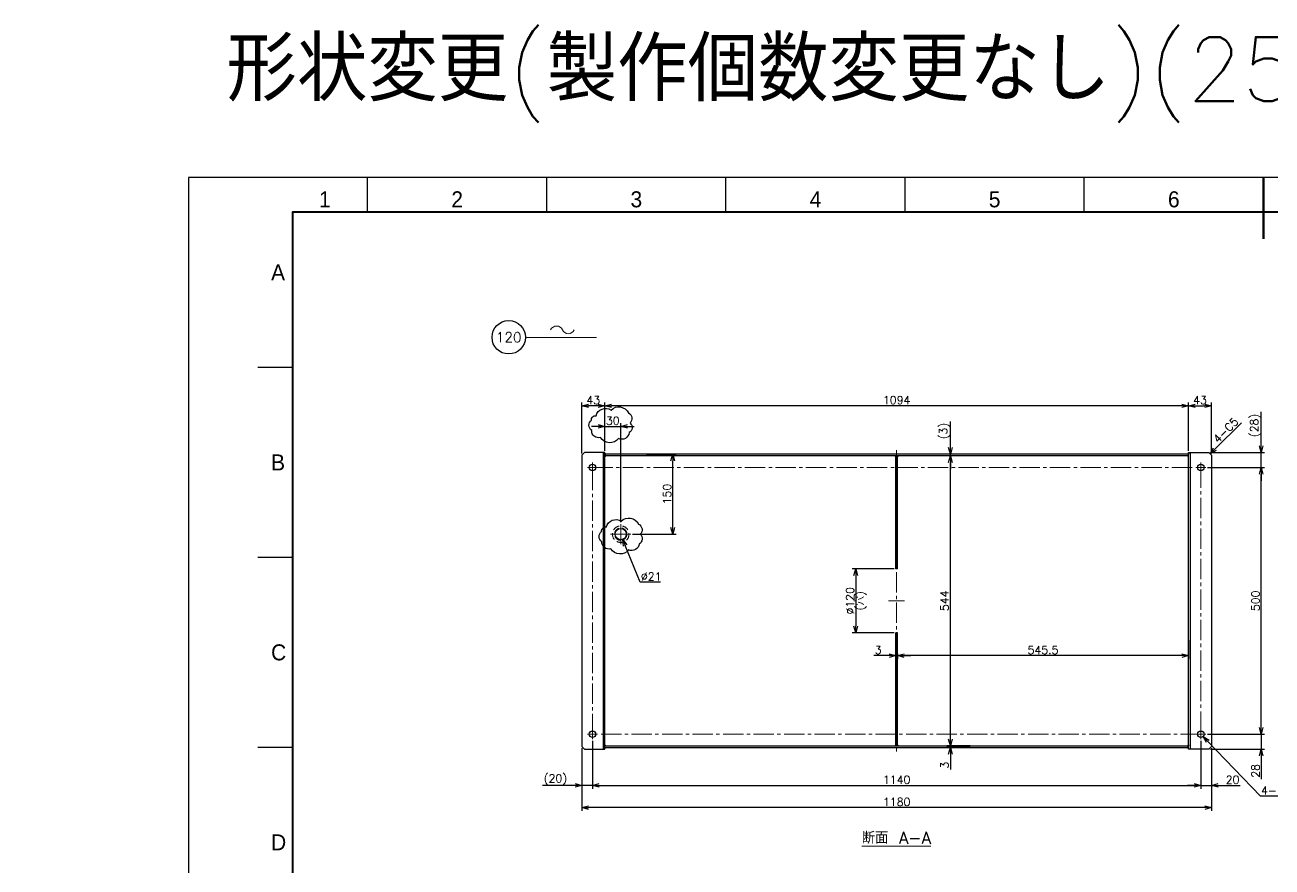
# Model space of a CAD drawing. Header units: millimetres. Extents: x 0 to 8669, y -24 to 3134.
# Drawn here: x 4335 to 6671, y 1556 to 3134 of the extents above; entities that cross this region are included whole.
import ezdxf
from ezdxf import colors
from ezdxf.entities.mleader import LeaderData, LeaderLine
from ezdxf.enums import TextEntityAlignment as Align
from ezdxf.math import Vec2, Vec3

# ---------------------------------------------------------------- set-up
doc = ezdxf.new("R2010")
doc.units = ezdxf.units.MM
doc.header["$LTSCALE"] = 2
doc.header["$PDMODE"] = 99
doc.header["$PDSIZE"] = 1
doc.linetypes.add('CENTER2', pattern=[28.575, 19.05, -3.175, 3.175, -3.175])
doc.linetypes.add('HIDDEN', pattern=[9.525, 6.35, -3.175])
for name, color, linetype, lineweight in [('04_HIDDEN', 2, 'HIDDEN', 13), ('05_CENTER', 4, 'CENTER2', 13), ('08_DIM', 3, 'Continuous', 13), ('99_図枠', 7, 'Continuous', 40)]:
    doc.layers.add(name, color=color, linetype=linetype, lineweight=lineweight)
doc.styles.add('KSS_TXT', font='txt.shx', dxfattribs={"bigfont": 'extfont2.shx'})
doc.styles.get("Standard").update_dxf_attribs({"font": 'txt.shx', "bigfont": 'extfont2.shx'})
doc.styles.add('表題用', font='MS PGothic.ttf')
doc.dimstyles.new('KSS_DIM', dxfattribs={"dimscale": 5, "dimtxt": 3, "dimasz": 2.5, "dimexe": 1.25, "dimexo": 0.625, "dimtad": 1, "dimdsep": 46, "dimtxsty": 'KSS_TXT', "dimblk": 'OPEN30', "dimcen": 0, "dimazin": 2, "dimtfac": 0.75, "dimtmove": 0, "dimatfit": 3, "dimldrblk": 'OPEN30', "dimfxl": 1.25, "dimtolj": 1, "dimarcsym": 0})
doc.dimstyles.new('KSS_DIM$3', dxfattribs={"dimscale": 5, "dimtxt": 3, "dimasz": 2.5, "dimexe": 1.25, "dimexo": 0.625, "dimtad": 1, "dimtih": 1, "dimtoh": 1, "dimdsep": 46, "dimtxsty": 'KSS_TXT', "dimblk": 'OPEN30', "dimcen": 0, "dimazin": 2, "dimtfac": 0.75, "dimtofl": 0, "dimtmove": 0, "dimatfit": 3, "dimldrblk": 'OPEN30', "dimfxl": 1.25, "dimtolj": 1, "dimarcsym": 0})

# ---------------------------------------------------------------- blocks, each defined once
blk = doc.blocks.new('_Open30')
at = {"color": 0, "linetype": 'ByBlock', "lineweight": -2}
for p, q in [((-1, 0.27), (0, 0)), ((0, 0), (-1, -0.27)), ((0, 0), (-1, 0))]:
    blk.add_line(p, q, dxfattribs=at)
blk = doc.blocks.new('*D252')
at = {"layer": '08_DIM', "color": 0, "lineweight": -2, "transparency": 16777216}
for p, q in [((6515, 1980.9), (6515, 1945.6)), ((5969.5, 1955.2), (5969.5, 1945.6)), ((6502.5, 1951.9), (5982, 1951.9))]:
    blk.add_line(p, q, dxfattribs=at)
at = {"layer": 'Defpoints', "color": 0, "transparency": 16777216}
for p in [(6515, 1984), (5969.5, 1958.4), (5969.5, 1951.9)]:
    blk.add_point(p, dxfattribs=at)
at = {"layer": '08_DIM', "color": 0, "lineweight": -2, "transparency": 16777216, "xscale": 12.5, "yscale": 12.5, "zscale": 12.5, "rotation": 180}
blk.add_blockref('_Open30', (5969.5, 1951.9), dxfattribs=at)
at = {"layer": '08_DIM', "color": 0, "lineweight": -2, "transparency": 16777216, "xscale": 12.5, "yscale": 12.5, "zscale": 12.5}
blk.add_blockref('_Open30', (6515, 1951.9), dxfattribs=at)
at = {"layer": '08_DIM', "color": 0, "transparency": 16777216, "insert": (6242.2, 1962.5), "char_height": 15, "attachment_point": 5, "style": 'KSS_TXT'}
blk.add_mtext('\\A1;545.5', dxfattribs=at)
blk = doc.blocks.new('*D253')
at = {"layer": '08_DIM', "color": 0, "lineweight": -2, "transparency": 16777216}
for p, q in [((5954, 1951.9), (5925.2, 1951.9)), ((5966.5, 1931.6), (5966.5, 1958.1)), ((5969.5, 1951.9), (5966.5, 1951.9)), ((5969.5, 1920.9), (5969.5, 1958.1)), ((5982, 1951.9), (5994.5, 1951.9))]:
    blk.add_line(p, q, dxfattribs=at)
at = {"layer": 'Defpoints', "color": 0, "transparency": 16777216}
for p in [(5966.5, 1951.9), (5966.5, 1928.5), (5969.5, 1917.8)]:
    blk.add_point(p, dxfattribs=at)
at = {"layer": '08_DIM', "color": 0, "lineweight": -2, "transparency": 16777216, "xscale": 12.5, "yscale": 12.5, "zscale": 12.5}
blk.add_blockref('_Open30', (5966.5, 1951.9), dxfattribs=at)
at = {"layer": '08_DIM', "color": 0, "lineweight": -2, "transparency": 16777216, "xscale": 12.5, "yscale": 12.5, "zscale": 12.5, "rotation": 180}
blk.add_blockref('_Open30', (5969.5, 1951.9), dxfattribs=at)
at = {"layer": '08_DIM', "color": 0, "transparency": 16777216, "insert": (5933.4, 1962.5), "char_height": 15, "attachment_point": 5, "style": 'KSS_TXT'}
blk.add_mtext('\\A1;3', dxfattribs=at)
blk = doc.blocks.new('*D254')
at = {"layer": '08_DIM', "color": 0, "lineweight": -2, "transparency": 16777216}
for p, q in [((5963.4, 2114.7), (5884.9, 2114.7)), ((5891.2, 2102.2), (5891.2, 2007.2)), ((5963.4, 1994.7), (5884.9, 1994.7))]:
    blk.add_line(p, q, dxfattribs=at)
at = {"layer": 'Defpoints', "color": 0, "transparency": 16777216}
for p in [(5966.5, 2114.7), (5891.2, 1994.7), (5966.5, 1994.7)]:
    blk.add_point(p, dxfattribs=at)
at = {"layer": '08_DIM', "color": 0, "lineweight": -2, "transparency": 16777216, "xscale": 12.5, "yscale": 12.5, "zscale": 12.5}
for p, rotation in [((5891.2, 2114.7), 90), ((5891.2, 1994.7), 270)]:
    blk.add_blockref('_Open30', p, dxfattribs=dict(at, rotation=rotation))
at = {"layer": '08_DIM', "color": 0, "transparency": 16777216, "char_height": 15, "attachment_point": 5, "rotation": 90, "style": 'KSS_TXT'}
for s, insert in [('\\A1;%%C120', (5880.6, 2054.7)), ('\\A1;(穴)', (5901.8, 2054.7))]:
    blk.add_mtext(s, dxfattribs=dict(at, insert=insert))
blk = doc.blocks.new('*D265')
at = {"layer": '08_DIM', "color": 0, "lineweight": -2, "transparency": 16777216}
blk.add_line((6564.3, 2339), (6613.9, 2388.5), dxfattribs=at)
at = {"layer": 'Defpoints', "color": 0, "transparency": 16777216}
for p in [(6666.3, 2441), (6666.3, 2441), (6555.5, 2330.2)]:
    blk.add_point(p, dxfattribs=at)
at = {"layer": '08_DIM', "color": 0, "lineweight": -2, "transparency": 16777216, "xscale": 12.5, "yscale": 12.5, "zscale": 12.5, "rotation": 225}
blk.add_blockref('_Open30', (6555.5, 2330.2), dxfattribs=at)
at = {"layer": '08_DIM', "color": 0, "transparency": 16777216, "insert": (6584.7, 2374.4), "char_height": 15, "attachment_point": 5, "rotation": 45, "style": 'KSS_TXT'}
blk.add_mtext('\\A1;4-C5', dxfattribs=at)
blk = doc.blocks.new('*D258')
at = {"layer": '08_DIM', "color": 0, "lineweight": -2, "transparency": 16777216}
for p, q in [((6068.6, 2342.2), (6068.6, 2390.9)), ((6105.6, 2329.7), (6062.3, 2329.7)), ((6105.6, 2326.7), (6062.3, 2326.7)), ((6068.6, 2326.7), (6068.6, 2329.7)), ((6068.6, 2314.2), (6068.6, 2301.7))]:
    blk.add_line(p, q, dxfattribs=at)
at = {"layer": 'Defpoints', "color": 0, "transparency": 16777216}
for p in [(6068.6, 2329.7), (6108.7, 2329.7), (6108.7, 2326.7)]:
    blk.add_point(p, dxfattribs=at)
at = {"layer": '08_DIM', "color": 0, "lineweight": -2, "transparency": 16777216, "xscale": 12.5, "yscale": 12.5, "zscale": 12.5}
for p, rotation in [((6068.6, 2329.7), 270), ((6068.6, 2326.7), 90)]:
    blk.add_blockref('_Open30', p, dxfattribs=dict(at, rotation=rotation))
at = {"layer": '08_DIM', "color": 0, "transparency": 16777216, "insert": (6057.9, 2372.8), "char_height": 15, "attachment_point": 5, "rotation": 90, "style": 'KSS_TXT'}
blk.add_mtext('\\A1;(3)', dxfattribs=at)
blk = doc.blocks.new('*D259')
at = {"layer": '08_DIM', "color": 0, "lineweight": -2, "transparency": 16777216}
for p, q in [((6068.6, 1795.2), (6068.6, 1807.7)), ((6105.6, 1782.7), (6062.3, 1782.7)), ((6105.6, 1779.7), (6062.3, 1779.7)), ((6068.6, 1782.7), (6068.6, 1779.7)), ((6068.6, 1767.2), (6068.6, 1738.4))]:
    blk.add_line(p, q, dxfattribs=at)
at = {"layer": 'Defpoints', "color": 0, "transparency": 16777216}
for p in [(6068.6, 1779.7), (6108.7, 1782.7), (6108.7, 1779.7)]:
    blk.add_point(p, dxfattribs=at)
at = {"layer": '08_DIM', "color": 0, "lineweight": -2, "transparency": 16777216, "xscale": 12.5, "yscale": 12.5, "zscale": 12.5}
for p, rotation in [((6068.6, 1782.7), 270), ((6068.6, 1779.7), 90)]:
    blk.add_blockref('_Open30', p, dxfattribs=dict(at, rotation=rotation))
at = {"layer": '08_DIM', "color": 0, "transparency": 16777216, "insert": (6057.9, 1746.5), "char_height": 15, "attachment_point": 5, "rotation": 90, "style": 'KSS_TXT'}
blk.add_mtext('\\A1;3', dxfattribs=at)
blk = doc.blocks.new('*D260')
at = {"layer": '08_DIM', "color": 0, "lineweight": -2, "transparency": 16777216}
for p, q in [((6515, 2335.8), (6515, 2426.5)), ((6527.5, 2420.2), (6545.5, 2420.2)), ((6558, 2330.8), (6558, 2426.5))]:
    blk.add_line(p, q, dxfattribs=at)
at = {"layer": 'Defpoints', "color": 0, "transparency": 16777216}
for p in [(6558, 2420.2), (6515, 2332.7), (6558, 2327.7)]:
    blk.add_point(p, dxfattribs=at)
at = {"layer": '08_DIM', "color": 0, "lineweight": -2, "transparency": 16777216, "xscale": 12.5, "yscale": 12.5, "zscale": 12.5, "rotation": 180}
blk.add_blockref('_Open30', (6515, 2420.2), dxfattribs=at)
at = {"layer": '08_DIM', "color": 0, "lineweight": -2, "transparency": 16777216, "xscale": 12.5, "yscale": 12.5, "zscale": 12.5}
blk.add_blockref('_Open30', (6558, 2420.2), dxfattribs=at)
at = {"layer": '08_DIM', "color": 0, "transparency": 16777216, "insert": (6536.5, 2430.9), "char_height": 15, "attachment_point": 5, "style": 'KSS_TXT'}
blk.add_mtext('\\A1;43', dxfattribs=at)
blk = doc.blocks.new('*D261')
at = {"layer": '08_DIM', "color": 0, "lineweight": -2, "transparency": 16777216}
for p, q in [((6105.6, 2326.7), (6062.3, 2326.7)), ((6068.6, 1795.2), (6068.6, 2314.2)), ((6105.6, 1782.7), (6062.3, 1782.7))]:
    blk.add_line(p, q, dxfattribs=at)
at = {"layer": 'Defpoints', "color": 0, "transparency": 16777216}
for p in [(6068.6, 2326.7), (6108.7, 2326.7), (6108.7, 1782.7)]:
    blk.add_point(p, dxfattribs=at)
at = {"layer": '08_DIM', "color": 0, "lineweight": -2, "transparency": 16777216, "xscale": 12.5, "yscale": 12.5, "zscale": 12.5}
for p, rotation in [((6068.6, 2326.7), 90), ((6068.6, 1782.7), 270)]:
    blk.add_blockref('_Open30', p, dxfattribs=dict(at, rotation=rotation))
at = {"layer": '08_DIM', "color": 0, "transparency": 16777216, "insert": (6057.9, 2054.7), "char_height": 15, "attachment_point": 5, "rotation": 90, "style": 'KSS_TXT'}
blk.add_mtext('\\A1;544', dxfattribs=at)
blk = doc.blocks.new('*D262')
at = {"layer": '08_DIM', "color": 0, "lineweight": -2, "transparency": 16777216}
for p, q in [((5421, 2335.8), (5421, 2426.5)), ((6502.5, 2420.2), (5433.5, 2420.2)), ((6515, 2335.8), (6515, 2426.5))]:
    blk.add_line(p, q, dxfattribs=at)
at = {"layer": 'Defpoints', "color": 0, "transparency": 16777216}
for p in [(5421, 2420.2), (5421, 2332.7), (6515, 2332.7)]:
    blk.add_point(p, dxfattribs=at)
at = {"layer": '08_DIM', "color": 0, "lineweight": -2, "transparency": 16777216, "xscale": 12.5, "yscale": 12.5, "zscale": 12.5, "rotation": 180}
blk.add_blockref('_Open30', (5421, 2420.2), dxfattribs=at)
at = {"layer": '08_DIM', "color": 0, "lineweight": -2, "transparency": 16777216, "xscale": 12.5, "yscale": 12.5, "zscale": 12.5}
blk.add_blockref('_Open30', (6515, 2420.2), dxfattribs=at)
at = {"layer": '08_DIM', "color": 0, "transparency": 16777216, "insert": (5968, 2430.9), "char_height": 15, "attachment_point": 5, "style": 'KSS_TXT'}
blk.add_mtext('\\A1;1094', dxfattribs=at)
blk = doc.blocks.new('*D279')
at = {"layer": '08_DIM', "color": 0, "lineweight": -2, "transparency": 16777216}
for p, q in [((6550.5, 2304.7), (6657.3, 2304.7)), ((6651, 1817.2), (6651, 2292.2)), ((6550.5, 1804.7), (6657.3, 1804.7))]:
    blk.add_line(p, q, dxfattribs=at)
at = {"layer": 'Defpoints', "color": 0, "transparency": 16777216}
for p in [(6547.3, 2304.7), (6651, 2304.7), (6547.3, 1804.7)]:
    blk.add_point(p, dxfattribs=at)
at = {"layer": '08_DIM', "color": 0, "lineweight": -2, "transparency": 16777216, "xscale": 12.5, "yscale": 12.5, "zscale": 12.5}
for p, rotation in [((6651, 2304.7), 90), ((6651, 1804.7), 270)]:
    blk.add_blockref('_Open30', p, dxfattribs=dict(at, rotation=rotation))
at = {"layer": '08_DIM', "color": 0, "transparency": 16777216, "insert": (6640.4, 2054.7), "char_height": 15, "attachment_point": 5, "rotation": 90, "style": 'KSS_TXT'}
blk.add_mtext('\\A1;500', dxfattribs=at)
blk = doc.blocks.new('*D280')
at = {"layer": '08_DIM', "color": 0, "lineweight": -2, "transparency": 16777216}
for p, q in [((5398, 1792.2), (5398, 1702.4)), ((6538, 1792.2), (6538, 1702.4)), ((5410.5, 1708.6), (6525.5, 1708.6))]:
    blk.add_line(p, q, dxfattribs=at)
at = {"layer": 'Defpoints', "color": 0, "transparency": 16777216}
for p in [(5398, 1795.3), (6538, 1795.3), (6538, 1708.6)]:
    blk.add_point(p, dxfattribs=at)
at = {"layer": '08_DIM', "color": 0, "lineweight": -2, "transparency": 16777216, "xscale": 12.5, "yscale": 12.5, "zscale": 12.5, "rotation": 180}
blk.add_blockref('_Open30', (5398, 1708.6), dxfattribs=at)
at = {"layer": '08_DIM', "color": 0, "lineweight": -2, "transparency": 16777216, "xscale": 12.5, "yscale": 12.5, "zscale": 12.5}
blk.add_blockref('_Open30', (6538, 1708.6), dxfattribs=at)
at = {"layer": '08_DIM', "color": 0, "transparency": 16777216, "insert": (5968, 1719.3), "char_height": 15, "attachment_point": 5, "style": 'KSS_TXT'}
blk.add_mtext('\\A1;1140', dxfattribs=at)
blk = doc.blocks.new('*D281')
at = {"layer": '08_DIM', "color": 0, "lineweight": -2, "transparency": 16777216}
for p, q in [((6649.8, 1688.5), (6550.8, 1791.3)), ((6739.9, 1688.5), (6649.8, 1688.5))]:
    blk.add_line(p, q, dxfattribs=at)
at = {"layer": 'Defpoints', "color": 0, "transparency": 16777216}
for p in [(6533.8, 1809), (6542.2, 1800.3)]:
    blk.add_point(p, dxfattribs=at)
at = {"layer": '08_DIM', "color": 0, "lineweight": -2, "transparency": 16777216, "xscale": 12.5, "yscale": 12.5, "zscale": 12.5, "rotation": 133.9049330461541}
blk.add_blockref('_Open30', (6542.2, 1800.3), dxfattribs=at)
at = {"layer": '08_DIM', "color": 0, "transparency": 16777216, "insert": (6696.4, 1699.1), "char_height": 15, "attachment_point": 5, "style": 'KSS_TXT'}
blk.add_mtext('\\A1;4-12キリ', dxfattribs=at)
blk = doc.blocks.new('*D282')
at = {"layer": '08_DIM', "color": 0, "lineweight": -2, "transparency": 16777216}
for p, q in [((6538, 1792.2), (6538, 1702.4)), ((6558, 1778.5), (6558, 1702.4)), ((6525.5, 1708.6), (6513, 1708.6)), ((6538, 1708.6), (6558, 1708.6)), ((6570.5, 1708.6), (6611.7, 1708.6))]:
    blk.add_line(p, q, dxfattribs=at)
at = {"layer": 'Defpoints', "color": 0, "transparency": 16777216}
for p in [(6538, 1795.3), (6558, 1781.7), (6558, 1708.6)]:
    blk.add_point(p, dxfattribs=at)
at = {"layer": '08_DIM', "color": 0, "lineweight": -2, "transparency": 16777216, "xscale": 12.5, "yscale": 12.5, "zscale": 12.5}
blk.add_blockref('_Open30', (6538, 1708.6), dxfattribs=at)
at = {"layer": '08_DIM', "color": 0, "lineweight": -2, "transparency": 16777216, "xscale": 12.5, "yscale": 12.5, "zscale": 12.5, "rotation": 180}
blk.add_blockref('_Open30', (6558, 1708.6), dxfattribs=at)
at = {"layer": '08_DIM', "color": 0, "transparency": 16777216, "insert": (6597.4, 1719.3), "char_height": 15, "attachment_point": 5, "style": 'KSS_TXT'}
blk.add_mtext('\\A1;20', dxfattribs=at)
blk = doc.blocks.new('*D283')
at = {"layer": '08_DIM', "color": 0, "lineweight": -2, "transparency": 16777216}
for p, q in [((5378, 1778.5), (5378, 1660.9)), ((6558, 1778.5), (6558, 1660.9)), ((6545.5, 1667.1), (5390.5, 1667.1))]:
    blk.add_line(p, q, dxfattribs=at)
at = {"layer": 'Defpoints', "color": 0, "transparency": 16777216}
for p in [(5378, 1781.7), (6558, 1781.7), (5378, 1667.1)]:
    blk.add_point(p, dxfattribs=at)
at = {"layer": '08_DIM', "color": 0, "lineweight": -2, "transparency": 16777216, "xscale": 12.5, "yscale": 12.5, "zscale": 12.5, "rotation": 180}
blk.add_blockref('_Open30', (5378, 1667.1), dxfattribs=at)
at = {"layer": '08_DIM', "color": 0, "lineweight": -2, "transparency": 16777216, "xscale": 12.5, "yscale": 12.5, "zscale": 12.5}
blk.add_blockref('_Open30', (6558, 1667.1), dxfattribs=at)
at = {"layer": '08_DIM', "color": 0, "transparency": 16777216, "insert": (5968, 1677.7), "char_height": 15, "attachment_point": 5, "style": 'KSS_TXT'}
blk.add_mtext('\\A1;1180', dxfattribs=at)
blk = doc.blocks.new('*D284')
at = {"layer": '08_DIM', "color": 0, "lineweight": -2, "transparency": 16777216}
for p, q in [((6651, 1817.2), (6651, 1829.7)), ((6550.5, 1804.7), (6657.3, 1804.7)), ((6651, 1804.7), (6651, 1776.7)), ((6556.1, 1776.7), (6657.3, 1776.7)), ((6651, 1764.2), (6651, 1720.4))]:
    blk.add_line(p, q, dxfattribs=at)
at = {"layer": 'Defpoints', "color": 0, "transparency": 16777216}
for p in [(6547.3, 1804.7), (6553, 1776.7), (6651, 1776.7)]:
    blk.add_point(p, dxfattribs=at)
at = {"layer": '08_DIM', "color": 0, "lineweight": -2, "transparency": 16777216, "xscale": 12.5, "yscale": 12.5, "zscale": 12.5}
for p, rotation in [((6651, 1804.7), 270), ((6651, 1776.7), 90)]:
    blk.add_blockref('_Open30', p, dxfattribs=dict(at, rotation=rotation))
at = {"layer": '08_DIM', "color": 0, "transparency": 16777216, "insert": (6640.4, 1736), "char_height": 15, "attachment_point": 5, "rotation": 90, "style": 'KSS_TXT'}
blk.add_mtext('\\A1;28', dxfattribs=at)
blk = doc.blocks.new('*D285')
at = {"layer": '08_DIM', "color": 0, "lineweight": -2, "transparency": 16777216}
for p, q in [((6651, 2345.2), (6651, 2408.9)), ((6556.1, 2332.7), (6657.3, 2332.7)), ((6651, 2304.7), (6651, 2332.7)), ((6550.5, 2304.7), (6657.3, 2304.7)), ((6651, 2292.2), (6651, 2279.7))]:
    blk.add_line(p, q, dxfattribs=at)
at = {"layer": 'Defpoints', "color": 0, "transparency": 16777216}
for p in [(6553, 2332.7), (6651, 2332.7), (6547.3, 2304.7)]:
    blk.add_point(p, dxfattribs=at)
at = {"layer": '08_DIM', "color": 0, "lineweight": -2, "transparency": 16777216, "xscale": 12.5, "yscale": 12.5, "zscale": 12.5}
for p, rotation in [((6651, 2332.7), 270), ((6651, 2304.7), 90)]:
    blk.add_blockref('_Open30', p, dxfattribs=dict(at, rotation=rotation))
at = {"layer": '08_DIM', "color": 0, "transparency": 16777216, "insert": (6640.4, 2383.3), "char_height": 15, "attachment_point": 5, "rotation": 90, "style": 'KSS_TXT'}
blk.add_mtext('\\A1;(28)', dxfattribs=at)
blk = doc.blocks.new('*D286')
at = {"layer": '08_DIM', "color": 0, "lineweight": -2, "transparency": 16777216}
for p, q in [((5378, 1778.5), (5378, 1702.4)), ((5398, 1792.2), (5398, 1702.4)), ((5365.5, 1708.6), (5304.2, 1708.6)), ((5398, 1708.6), (5378, 1708.6)), ((5410.5, 1708.6), (5423, 1708.6))]:
    blk.add_line(p, q, dxfattribs=at)
at = {"layer": 'Defpoints', "color": 0, "transparency": 16777216}
for p in [(5378, 1781.7), (5398, 1795.3), (5378, 1708.6)]:
    blk.add_point(p, dxfattribs=at)
at = {"layer": '08_DIM', "color": 0, "lineweight": -2, "transparency": 16777216, "xscale": 12.5, "yscale": 12.5, "zscale": 12.5}
blk.add_blockref('_Open30', (5378, 1708.6), dxfattribs=at)
at = {"layer": '08_DIM', "color": 0, "lineweight": -2, "transparency": 16777216, "xscale": 12.5, "yscale": 12.5, "zscale": 12.5, "rotation": 180}
blk.add_blockref('_Open30', (5398, 1708.6), dxfattribs=at)
at = {"layer": '08_DIM', "color": 0, "transparency": 16777216, "insert": (5328.6, 1719.3), "char_height": 15, "attachment_point": 5, "style": 'KSS_TXT'}
blk.add_mtext('\\A1;(20)', dxfattribs=at)
blk = doc.blocks.new('*D278')
at = {"layer": '08_DIM', "color": 0, "lineweight": -2, "transparency": 16777216}
for p, q in [((5499.3, 2329.7), (5554.7, 2329.7)), ((5548.5, 2192.2), (5548.5, 2317.2)), ((5473.1, 2179.7), (5554.7, 2179.7))]:
    blk.add_line(p, q, dxfattribs=at)
at = {"layer": 'Defpoints', "color": 0, "transparency": 16777216}
for p in [(5496.2, 2329.7), (5548.5, 2329.7), (5470, 2179.7)]:
    blk.add_point(p, dxfattribs=at)
at = {"layer": '08_DIM', "color": 0, "lineweight": -2, "transparency": 16777216, "xscale": 12.5, "yscale": 12.5, "zscale": 12.5}
for p, rotation in [((5548.5, 2329.7), 90), ((5548.5, 2179.7), 270)]:
    blk.add_blockref('_Open30', p, dxfattribs=dict(at, rotation=rotation))
at = {"layer": '08_DIM', "color": 0, "transparency": 16777216, "insert": (5537.9, 2254.7), "char_height": 15, "attachment_point": 5, "rotation": 90, "style": 'KSS_TXT'}
blk.add_mtext('\\A1;150', dxfattribs=at)
blk = doc.blocks.new('*D269')
at = {"layer": '08_DIM', "color": 0, "lineweight": -2, "transparency": 16777216}
for p, q in [((5421, 2335.8), (5421, 2387.8)), ((5451, 2201.8), (5451, 2387.8)), ((5408.5, 2381.5), (5396, 2381.5)), ((5421, 2381.5), (5451, 2381.5)), ((5463.5, 2381.5), (5476, 2381.5))]:
    blk.add_line(p, q, dxfattribs=at)
at = {"layer": 'Defpoints', "color": 0, "transparency": 16777216}
for p in [(5451, 2381.5), (5421, 2332.7), (5451, 2198.7)]:
    blk.add_point(p, dxfattribs=at)
at = {"layer": '08_DIM', "color": 0, "lineweight": -2, "transparency": 16777216, "xscale": 12.5, "yscale": 12.5, "zscale": 12.5}
blk.add_blockref('_Open30', (5421, 2381.5), dxfattribs=at)
at = {"layer": '08_DIM', "color": 0, "lineweight": -2, "transparency": 16777216, "xscale": 12.5, "yscale": 12.5, "zscale": 12.5, "rotation": 180}
blk.add_blockref('_Open30', (5451, 2381.5), dxfattribs=at)
at = {"layer": '08_DIM', "color": 0, "transparency": 16777216, "insert": (5436, 2392.2), "char_height": 15, "attachment_point": 5, "style": 'KSS_TXT'}
blk.add_mtext('\\A1;30', dxfattribs=at)
blk = doc.blocks.new('*D270')
at = {"layer": '08_DIM', "color": 0, "lineweight": -2, "transparency": 16777216}
for p, q in [((5487.4, 2089.6), (5459.6, 2158.3)), ((5525.5, 2089.6), (5487.4, 2089.6))]:
    blk.add_line(p, q, dxfattribs=at)
at = {"layer": 'Defpoints', "color": 0, "transparency": 16777216}
for p in [(5447.1, 2189.4), (5454.9, 2169.9)]:
    blk.add_point(p, dxfattribs=at)
at = {"layer": '08_DIM', "color": 0, "lineweight": -2, "transparency": 16777216, "xscale": 12.5, "yscale": 12.5, "zscale": 12.5, "rotation": 111.9909623841865}
blk.add_blockref('_Open30', (5454.9, 2169.9), dxfattribs=at)
at = {"layer": '08_DIM', "color": 0, "transparency": 16777216, "insert": (5508, 2100.2), "char_height": 15, "attachment_point": 5, "style": 'KSS_TXT'}
blk.add_mtext('\\A1;%%C21', dxfattribs=at)
blk = doc.blocks.new('*D291')
at = {"layer": '08_DIM', "color": 0, "lineweight": -2, "transparency": 16777216}
for p, q in [((5378, 2330.8), (5378, 2426.5)), ((5408.5, 2420.2), (5390.5, 2420.2)), ((5421, 2335.8), (5421, 2426.5))]:
    blk.add_line(p, q, dxfattribs=at)
at = {"layer": 'Defpoints', "color": 0, "transparency": 16777216}
for p in [(5378, 2420.2), (5378, 2327.7), (5421, 2332.7)]:
    blk.add_point(p, dxfattribs=at)
at = {"layer": '08_DIM', "color": 0, "lineweight": -2, "transparency": 16777216, "xscale": 12.5, "yscale": 12.5, "zscale": 12.5, "rotation": 180}
blk.add_blockref('_Open30', (5378, 2420.2), dxfattribs=at)
at = {"layer": '08_DIM', "color": 0, "lineweight": -2, "transparency": 16777216, "xscale": 12.5, "yscale": 12.5, "zscale": 12.5}
blk.add_blockref('_Open30', (5421, 2420.2), dxfattribs=at)
at = {"layer": '08_DIM', "color": 0, "transparency": 16777216, "insert": (5399.5, 2430.9), "char_height": 15, "attachment_point": 5, "style": 'KSS_TXT'}
blk.add_mtext('\\A1;43', dxfattribs=at)
blk = doc.blocks.new('*U323')
at = {"layer": '05_CENTER', "color": 0, "linetype": 'CENTER2', "transparency": 16777216}
for p, q in [((-19, 0), (-3.1, 0)), ((0, 3.1), (0, 19)), ((3.1, 0), (19, 0)), ((0, -19), (0, -3.1))]:
    blk.add_line(p, q, dxfattribs=at)
at = {"layer": '05_CENTER', "color": 0, "linetype": 'Continuous', "transparency": 16777216}
for p, q in [((-1.55, 0), (1.55, 0)), ((0, -1.55), (0, 1.55))]:
    blk.add_line(p, q, dxfattribs=at)
blk = doc.blocks.new('*U324')
at = {"layer": '05_CENTER', "color": 0, "linetype": 'CENTER2', "transparency": 16777216}
for p, q in [((-14, 0), (-2.1, 0)), ((0, 2.1), (0, 14)), ((2.1, 0), (14, 0)), ((0, -14), (0, -2.1))]:
    blk.add_line(p, q, dxfattribs=at)
at = {"layer": '05_CENTER', "color": 0, "linetype": 'Continuous', "transparency": 16777216}
for p, q in [((-1.05, 0), (1.05, 0)), ((0, -1.05), (0, 1.05))]:
    blk.add_line(p, q, dxfattribs=at)
blk = doc.blocks.new('AM_BALLOON1')
at = {"transparency": 16777216}
blk.add_circle((0, 0), 5, dxfattribs=at)
blk.add_attdef('B_NUMBER', text='', height=3, dxfattribs=at).set_placement((0, 0), align=Align.MIDDLE_CENTER)
blk = doc.blocks.new('_OPEN')
at = {"color": 0, "linetype": 'ByBlock'}
for p, q in [((-1, 0.17), (0, 0)), ((0, 0), (-1, -0.17)), ((0, 0), (-1, 0))]:
    blk.add_line(p, q, dxfattribs=at)
blk = doc.blocks.new('p1ba05')
for centre, start, end in [((-2.95, 0.29), 24.2276, 155.5758), ((0, 1.62), 204.2276, 335.5758)]:
    blk.add_arc(centre, 1.62, start, end)

msp = doc.modelspace()

# ---------------------------------------------------------------- linework, layer by layer
at = {"color": 0}
for p, q in [((5417.989, 2332.655), (5417.989, 1776.655)), ((6514.989, 2329.655), (5420.989, 2329.655)), ((6514.989, 2326.655), (5420.989, 2326.655)), ((5966.489, 2326.655), (5966.489, 2114.655)), ((5966.489, 2114.655), (5966.489, 2326.655)), ((5969.489, 2114.655), (5969.489, 2326.655)), ((6517.989, 2332.655), (6517.989, 1776.655)), ((5969.489, 2114.655), (5966.489, 2114.655)), ((5969.489, 1994.655), (5966.489, 1994.655)), ((5966.489, 1994.655), (5966.489, 1782.655)), ((5966.489, 1782.655), (5966.489, 1994.655)), ((5969.489, 1782.655), (5969.489, 1994.655)), ((5420.989, 1782.655), (6514.989, 1782.655)), ((5420.989, 1779.655), (6514.989, 1779.655))]:
    msp.add_line(p, q, dxfattribs=at)
at = {"color": 1}
for points in [[(5432.826, 2412.315, -0.52056705), (5465.359, 2406.895, -0.52056705), (5468.409, 2387.924, -0.52056705), (5466.714, 2369.97, -0.52056705), (5446.72, 2358.79, -0.52056705), (5413.171, 2360.823, -0.52056705), (5396.566, 2374.035, -0.52056705), (5396.227, 2393.006, -0.52056705), (5404.699, 2401.475, -0.52056705)], [(5451.835, 2203.796, -0.52056705), (5484.368, 2198.376, -0.52056705), (5487.418, 2179.405, -0.52056705), (5485.723, 2161.45, -0.52056705), (5465.729, 2150.271, -0.52056705), (5432.18, 2152.303, -0.52056705), (5415.575, 2165.515, -0.52056705), (5415.236, 2184.486, -0.52056705), (5423.708, 2192.955, -0.52056705)]]:
    msp.add_lwpolyline(points, format="xyb", close=True, dxfattribs=at)
at = {"color": 0}
for points in [[(5420.989, 2332.655), (5420.989, 2332.655), (5382.989, 2332.655), (5377.989, 2327.655), (5377.989, 1781.655), (5382.989, 1776.655), (5420.989, 1776.655), (5420.989, 2332.655)], [(6514.989, 2332.655), (6514.989, 2332.655), (6552.989, 2332.655), (6557.989, 2327.655), (6557.989, 1781.655), (6552.989, 1776.655), (6514.989, 1776.655), (6514.989, 2332.655)]]:
    msp.add_lwpolyline(points, dxfattribs=at)
at = {"color": 3}
for points in [[(5420.989, 2329.655), (5422.989, 2329.655), (5422.989, 2329.655), (5420.989, 2331.655)], [(5420.989, 2326.655), (5422.989, 2326.655), (5422.989, 2326.655), (5420.989, 2324.655)], [(5966.489, 2326.655), (5966.489, 2324.655), (5966.489, 2324.655), (5964.489, 2326.655)], [(5969.489, 2326.655), (5969.489, 2324.655), (5969.489, 2324.655), (5971.489, 2326.655)], [(6514.989, 2329.655), (6512.989, 2329.655), (6512.989, 2329.655), (6514.989, 2331.655)], [(6514.989, 2326.655), (6512.989, 2326.655), (6512.989, 2326.655), (6514.989, 2324.655)], [(5420.989, 1782.655), (5422.989, 1782.655), (5422.989, 1782.655), (5420.989, 1784.655)], [(5420.989, 1779.655), (5422.989, 1779.655), (5422.989, 1779.655), (5420.989, 1777.655)], [(5966.489, 1782.655), (5966.489, 1784.655), (5966.489, 1784.655), (5964.489, 1782.655)], [(5969.489, 1782.655), (5969.489, 1784.655), (5969.489, 1784.655), (5971.489, 1782.655)], [(6514.989, 1782.655), (6512.989, 1782.655), (6512.989, 1782.655), (6514.989, 1784.655)], [(6514.989, 1779.655), (6512.989, 1779.655), (6512.989, 1779.655), (6514.989, 1777.655)]]:
    msp.add_lwpolyline(points, close=True, dxfattribs=at)
at = {"color": 0}
for centre, radius in [((5397.989, 2304.655), 6), ((6537.989, 2304.655), 6), ((5450.989, 2179.655), 10.5), ((5397.989, 1804.655), 6), ((6537.989, 1804.655), 6)]:
    msp.add_circle(centre, radius, dxfattribs=at)
at = {"layer": '04_HIDDEN'}
for radius in [15.5, 11.5]:
    msp.add_circle((5450.989, 2179.655), radius, dxfattribs=at)
at = {"layer": '05_CENTER'}
for p, q in [((5967.971, 2337.218), (5967.971, 1772.092)), ((5397.989, 2313.996), (5397.989, 2295.314)), ((6537.989, 2313.996), (6537.989, 2295.314)), ((5407.33, 2304.655), (5388.648, 2304.655)), ((6528.648, 2304.655), (6547.33, 2304.655)), ((5983.005, 2054.655), (5952.938, 2054.655)), ((5407.33, 1804.655), (5388.648, 1804.655)), ((5397.989, 1813.996), (5397.989, 1795.314)), ((6528.648, 1804.655), (6547.33, 1804.655)), ((6537.989, 1813.996), (6537.989, 1795.314))]:
    msp.add_line(p, q, dxfattribs=at)
msp.add_lwpolyline([(5397.989, 2304.655), (6537.989, 2304.655), (6537.989, 1804.655), (5397.989, 1804.655)], close=True, dxfattribs=at)
at = {"layer": '08_DIM'}
msp.add_line((5272.34, 2548.531), (5405.778, 2548.531), dxfattribs=at)
at = {"layer": '99_図枠', "lineweight": 25}
for p, q in [((4976.688, 2783.218), (4976.688, 2848.225)), ((5312.372, 2783.218), (5312.372, 2848.225)), ((5648.055, 2783.218), (5648.055, 2848.225)), ((5983.739, 2783.218), (5983.739, 2848.225)), ((6319.423, 2783.218), (6319.423, 2848.225)), ((4835.824, 2492.161), (4770.817, 2492.161)), ((4835.824, 2136.096), (4770.817, 2136.096)), ((4835.824, 1780.032), (4770.817, 1780.032))]:
    msp.add_line(p, q, dxfattribs=at)
at = {"layer": '99_図枠', "lineweight": 53}
msp.add_line((6655.106, 2848.225), (6655.106, 2733.213), dxfattribs=at)
at = {"layer": '99_図枠'}
msp.add_lwpolyline([(4835.824, 64.716), (8604.202, 64.716), (8604.202, 2783.218), (4835.824, 2783.218)], close=True, dxfattribs=at)
at = {"layer": 'Defpoints'}
msp.add_lwpolyline([(4641.004, 0), (8669.208, 0), (8669.208, 2848.225), (4641.004, 2848.225)], close=True, dxfattribs=at)

# ---------------------------------------------------------------- block references
at = {"layer": '05_CENTER', "linetype": 'CENTER2'}
for name in ['*U323', '*U324']:
    msp.add_blockref(name, (5450.989, 2179.655), dxfattribs=at)
at = {"layer": '08_DIM', "xscale": 7.5, "yscale": 7.5, "zscale": 7.5}
msp.add_blockref('p1ba05', (5352.847, 2555.369), dxfattribs=at)

# ---------------------------------------------------------------- texts
at = {"layer": '08_DIM', "style": 'KSS_TXT'}
for s, height, p in [('形状変更(製作個数変更なし)(25.04.16)', 120, (4712.275, 2991.222)), ('%%u断面 A-A', 22.5, (5902.782, 1599.369))]:
    msp.add_text(s, height=height, dxfattribs=at).set_placement(p)
at = {"layer": '99_図枠', "lineweight": 13, "style": '表題用'}
for s, p in [('1', (4896.452, 2783.218)), ('2', (5144.53, 2783.218)), ('3', (5480.213, 2783.218)), ('4', (5815.897, 2783.218)), ('5', (6151.581, 2783.218)), ('6', (6487.264, 2783.218))]:
    msp.add_text(s, height=30.003, dxfattribs=at).set_placement(p, align=Align.BOTTOM_CENTER)
for s, p in [('A', (4795.82, 2670.193)), ('B', (4795.82, 2314.128)), ('C', (4795.82, 1958.064)), ('D', (4795.82, 1601.999))]:
    msp.add_text(s, height=30.003, dxfattribs=at).set_placement(p, align=Align.MIDDLE_LEFT)

# ---------------------------------------------------------------- dimensions: what is measured, and where the dimension line sits
at = {"layer": '08_DIM'}
for base, p1, p2, angle, override, picture, middle in [((5377.989, 2420.241), (5420.989, 2332.655), (5377.989, 2327.655), 0, {"dimarcsym": 1}, '*D291', (5399.489, 2430.866)), ((5420.989, 2420.241), (6514.989, 2332.655), (5420.989, 2332.655), 180, {"dimarcsym": 1}, '*D262', (5967.989, 2430.866)), ((6557.989, 2420.241), (6514.989, 2332.655), (6557.989, 2327.655), 180, {"dimarcsym": 1}, '*D260', (6536.489, 2430.866)), ((6068.555, 2326.655), (6108.744, 1782.655), (6108.744, 2326.655), 270, {"dimarcsym": 1}, '*D261', (6057.93, 2054.655)), ((6651.014, 2304.655), (6547.33, 1804.655), (6547.33, 2304.655), 90, {"dimscale": 5, "dimarcsym": 1}, '*D279', (6640.389, 2054.655)), ((6651.014, 1776.655), (6547.33, 1804.655), (6552.989, 1776.655), 90, {"dimarcsym": 1}, '*D284', (6640.389, 1736.03)), ((6068.555, 1779.655), (6108.744, 1782.655), (6108.744, 1779.655), 270, {"dimarcsym": 1}, '*D259', (6057.93, 1746.53))]:
    dim = msp.add_linear_dim(base=base, p1=p1, p2=p2, angle=angle, dimstyle='KSS_DIM', override=override, dxfattribs=at)
    dim.commit()
    dim.dimension.update_dxf_attribs({"geometry": picture, "text_midpoint": middle})
dim = msp.add_linear_dim(base=(6666.292, 2440.958), p1=(6555.489, 2330.155), p2=(6666.292, 2440.958), angle=45, text='4-C5', dimstyle='KSS_DIM', override={"dimse1": 1, "dimse2": 1, "dimsd2": 1, "dimarcsym": 1}, dxfattribs=at)
dim.commit()
dim.dimension.update_dxf_attribs({"geometry": '*D265', "text_midpoint": (6592.21, 2366.876), "dimtype": 161})
for base, p1, p2, text, override, picture, middle in [((6651.014, 2332.655), (6547.33, 2304.655), (6552.989, 2332.655), '(<>)', {"dimarcsym": 1}, '*D285', (6640.389, 2383.28)), ((6068.555, 2329.655), (6108.744, 2326.655), (6108.744, 2329.655), '(<>)', {"dimarcsym": 1}, '*D258', (6057.93, 2372.78)), ((5891.187, 1994.655), (5966.489, 2114.655), (5966.489, 1994.655), '%%C<>', {"dimscale": 5, "dimpost": '\\X(穴)'}, '*D254', (5891.187, 2054.655))]:
    dim = msp.add_linear_dim(base=base, p1=p1, p2=p2, angle=90, text=text, dimstyle='KSS_DIM', override=override, dxfattribs=at)
    dim.commit()
    dim.dimension.update_dxf_attribs({"geometry": picture, "text_midpoint": middle})
at = {"layer": '08_DIM', "color": 1}
dim = msp.add_linear_dim(base=(5450.989, 2381.543), p1=(5420.989, 2332.655), p2=(5450.989, 2198.655), dimstyle='KSS_DIM', dxfattribs=at)
dim.commit()
dim.dimension.update_dxf_attribs({"geometry": '*D269', "text_midpoint": (5435.989, 2392.168)})
at = {"layer": '08_DIM'}
dim = msp.add_linear_dim(base=(5548.492, 2329.655), p1=(5469.989, 2179.655), p2=(5496.153, 2329.655), angle=90, dimstyle='KSS_DIM', dxfattribs=at)
dim.commit()
dim.dimension.update_dxf_attribs({"geometry": '*D278', "text_midpoint": (5537.867, 2254.655)})
dim = msp.add_diameter_dim_2p(p1=(5447.057, 2189.391), p2=(5454.921, 2169.919), dimstyle='KSS_DIM$3', override={"dimpost": '%%C<>'}, dxfattribs=at)
dim.commit()
dim.dimension.update_dxf_attribs({"geometry": '*D270', "text_midpoint": (5507.991, 2089.579), "dimtype": 163})
dim = msp.add_linear_dim(base=(5966.489, 1951.871), p1=(5969.489, 1917.771), p2=(5966.489, 1928.505), dimstyle='KSS_DIM', dxfattribs=at)
dim.commit()
dim.dimension.update_dxf_attribs({"geometry": '*D253', "text_midpoint": (5933.364, 1962.496)})
for base, p1, p2, picture, middle in [((5969.489, 1951.871), (6514.989, 1983.987), (5969.489, 1958.362), '*D252', (6242.239, 1962.496)), ((5377.989, 1667.113), (6557.989, 1781.655), (5377.989, 1781.655), '*D283', (5967.989, 1677.738)), ((6537.989, 1708.645), (5397.989, 1795.314), (6537.989, 1795.314), '*D280', (5967.989, 1719.27)), ((6557.989, 1708.645), (6537.989, 1795.314), (6557.989, 1781.655), '*D282', (6597.364, 1719.27))]:
    dim = msp.add_linear_dim(base=base, p1=p1, p2=p2, dimstyle='KSS_DIM', override={"dimarcsym": 1}, dxfattribs=at)
    dim.commit()
    dim.dimension.update_dxf_attribs({"geometry": picture, "text_midpoint": middle})
dim = msp.add_diameter_dim_2p(p1=(6533.829, 1808.978), p2=(6542.15, 1800.332), text='4-<>キリ', dimstyle='KSS_DIM$3', override={"dimpost": '<>', "dimtix": 1, "dimarcsym": 1}, dxfattribs=at)
dim.commit()
dim.dimension.update_dxf_attribs({"geometry": '*D281', "text_midpoint": (6696.428, 1688.484), "dimtype": 163})
dim = msp.add_linear_dim(base=(5377.989, 1708.645), p1=(5397.989, 1795.314), p2=(5377.989, 1781.655), text='(<>)', dimstyle='KSS_DIM', override={"dimarcsym": 1}, dxfattribs=at)
dim.commit()
dim.dimension.update_dxf_attribs({"geometry": '*D286', "text_midpoint": (5328.614, 1719.27)})

# ---------------------------------------------------------------- leaders
ml = msp.add_multileader_block('Standard', dxfattribs=at)
ml.set_content('AM_BALLOON1', color=256, scale=6.25)
ml.set_attribute('B_NUMBER', '120', width=0)
ml.set_leader_properties(color=256, linetype='ByLayer', lineweight=-1)
ml.set_arrow_properties(name='OPEN')
ml.build(insert=Vec2(0, 0))
ml.multileader.update_dxf_attribs({"leader_type": 0, "has_dogleg": 0, "text_right_attachment_type": 6, "dogleg_length": 0, "arrow_head_size": 12.5, "scale": 2.5, "block_connection_type": 1})
ctx = ml.context
ctx.base_point, ctx.scale, ctx.char_height, ctx.arrow_head_size, ctx.landing_gap_size, ctx.plane_origin = Vec3(5241.046, 2548.571), 2.5, 25, 12.5, 12.5, Vec3(5241.046, 2548.571)
ctx.right_attachment, ctx.attachment_type = 6, 1
notes = []
notes.append((ctx, [(0, (0, 0, 0), (0, 0), (1, 0), 1, [])]))
ctx.block.insert = Vec3(5241.046, 2548.571)
for ctx, leaders in notes:
    for number, flags, end, landing, length, lines in leaders:
        leader = LeaderData()
        leader.index, (leader.has_last_leader_line, leader.has_dogleg_vector, leader.attachment_direction) = number, flags
        leader.last_leader_point, leader.dogleg_vector, leader.dogleg_length = Vec3(end), Vec3(landing), length
        for number, points, colour, breaks in lines:
            line = LeaderLine()
            line.index, line.vertices, line.color, line.breaks = number, Vec3.list(points), colors.encode_raw_color(colour), breaks
            leader.lines.append(line)
        ctx.leaders.append(leader)

doc.saveas('drawing.dxf')
